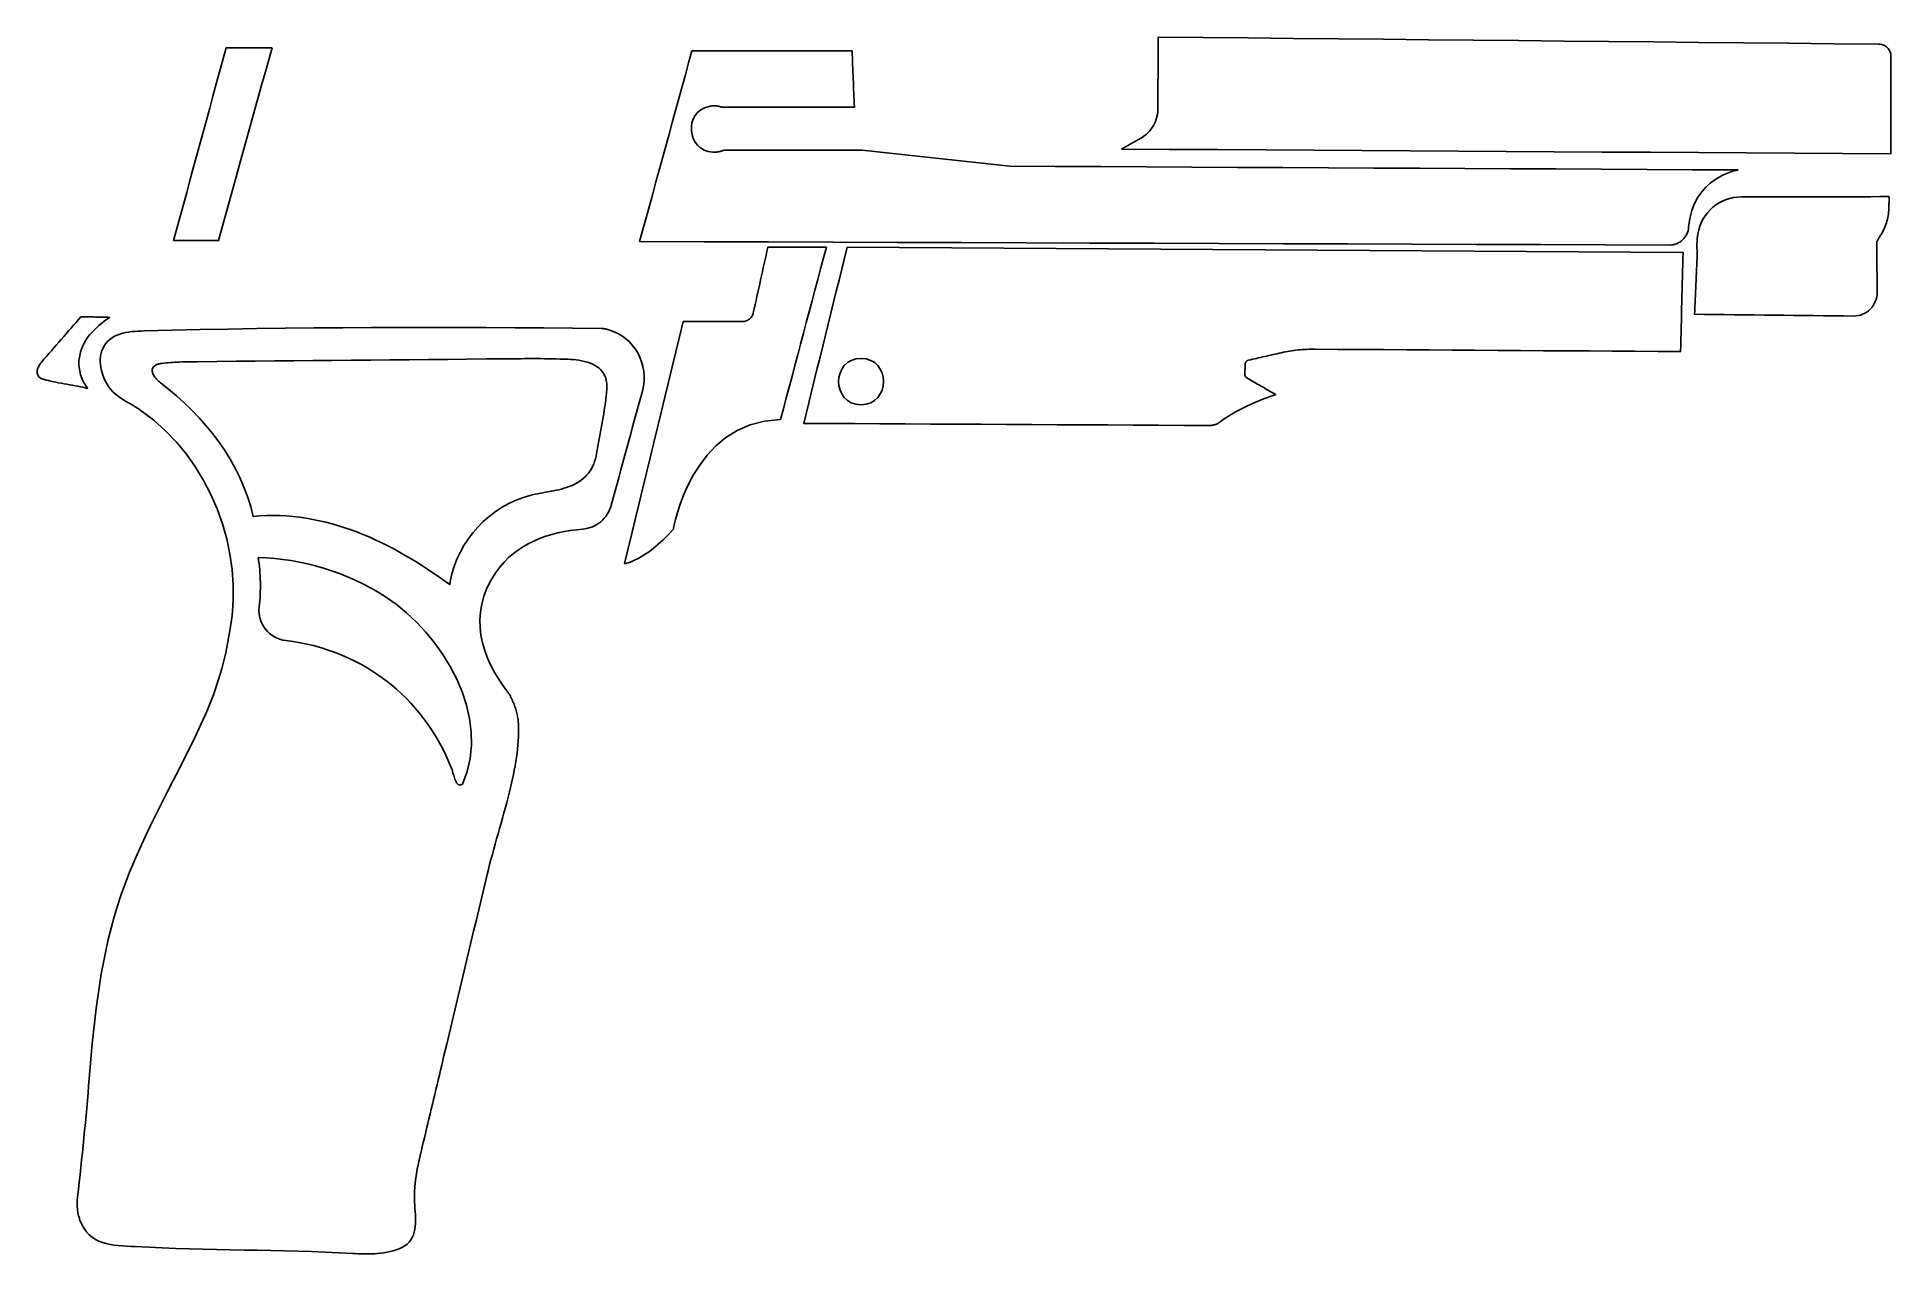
# Model space of a CAD drawing. Header units: metres. Extents: x 177 to 300, y -142 to -61.
import ezdxf

# ---------------------------------------------------------------- set-up
doc = ezdxf.new("R2010")
doc.units = ezdxf.units.M

msp = doc.modelspace()

# ---------------------------------------------------------------- linework, layer by layer
for points in [[(248.82602, -68.628006), (252.014736, -68.647818), (255.203452, -68.66763), (258.392168, -68.687442), (261.580884, -68.707254), (264.7696, -68.727066), (267.95857, -68.746878), (271.147286, -68.76669), (274.336002, -68.786502), (277.524718, -68.806314), (280.713434, -68.826126), (283.90215, -68.845938), (287.090866, -68.86575), (290.279582, -68.885562), (293.468298, -68.905374), (296.657014, -68.925186), (299.84573, -68.944998), (299.84573, -68.54063), (299.84573, -68.136262), (299.84573, -67.731894), (299.84573, -67.327526), (299.84573, -66.923158), (299.84573, -66.51879), (299.84573, -66.114422), (299.84573, -65.710054), (299.84573, -65.305686), (299.84573, -64.901318), (299.84573, -64.49695), (299.84573, -64.092582), (299.84573, -63.688214), (299.84573, -63.283846), (299.84573, -62.879478), (299.84573, -62.47511), (299.841666, -62.393576), (299.829728, -62.314328), (299.81017, -62.237874), (299.7835, -62.164468), (299.749972, -62.094618), (299.710348, -62.028578), (299.664628, -61.966856), (299.61332, -61.90996), (299.556932, -61.858144), (299.495718, -61.811916), (299.430186, -61.77153), (299.36059, -61.737494), (299.287438, -61.710062), (299.210984, -61.689742), (299.131736, -61.677042), (299.050202, -61.672216), (296.06367, -61.643006), (293.077138, -61.613796), (290.090606, -61.584586), (287.104074, -61.555376), (284.117542, -61.526166), (281.13101, -61.496956), (278.144478, -61.467746), (275.157946, -61.438536), (272.171414, -61.409326), (269.184882, -61.380116), (266.19835, -61.350906), (263.211818, -61.321696), (260.225286, -61.292486), (257.238754, -61.263276), (254.252222, -61.234066), (251.26569, -61.204856), (251.264674, -61.496702), (251.263658, -61.788548), (251.262642, -62.080394), (251.261626, -62.37224), (251.26061, -62.664086), (251.259594, -62.955932), (251.258578, -63.247778), (251.257562, -63.539624), (251.256546, -63.83147), (251.25553, -64.123316), (251.254514, -64.415162), (251.253498, -64.707008), (251.252482, -64.998854), (251.251466, -65.2907), (251.25045, -65.582546), (251.249434, -65.874392), (251.248926, -66.033396), (251.237496, -66.190622), (251.215398, -66.345562), (251.182886, -66.497708), (251.140214, -66.646552), (251.087636, -66.79184), (251.025406, -66.93281), (250.954032, -67.069208), (250.873514, -67.200526), (250.784106, -67.326002), (250.686316, -67.445382), (250.580144, -67.558158), (250.466098, -67.664076), (250.344432, -67.762374), (250.215146, -67.852544), (250.078748, -67.934332), (250.000516, -67.977512), (249.922284, -68.020692), (249.844052, -68.063872), (249.76582, -68.107052), (249.687588, -68.150232), (249.609356, -68.193412), (249.531124, -68.236592), (249.452892, -68.279772), (249.37466, -68.322952), (249.296428, -68.366132), (249.218196, -68.409312), (249.139964, -68.452492), (249.061732, -68.495672), (248.9835, -68.538852), (248.905268, -68.582032), (248.827036, -68.625212)], [(192.52438, -61.919104), (192.33388, -61.919104), (192.14338, -61.919104), (191.95288, -61.919104), (191.76238, -61.919104), (191.57188, -61.919104), (191.38138, -61.919104), (191.19088, -61.919104), (191.00038, -61.919104), (190.80988, -61.919104), (190.61938, -61.919104), (190.42888, -61.919104), (190.23838, -61.919104), (190.04788, -61.919104), (189.85738, -61.919104), (189.66688, -61.919104), (189.47638, -61.919104), (189.258702, -62.71768), (189.041024, -63.516256), (188.823346, -64.314832), (188.605668, -65.113408), (188.38799, -65.911984), (188.170312, -66.71056), (187.952634, -67.509136), (187.73521, -68.307712), (187.517532, -69.106288), (187.299854, -69.904864), (187.082176, -70.70344), (186.864498, -71.502016), (186.64682, -72.300592), (186.429142, -73.099168), (186.211464, -73.897744), (185.993786, -74.69632), (186.179968, -74.69632), (186.36615, -74.69632), (186.552332, -74.69632), (186.738514, -74.69632), (186.924696, -74.69632), (187.110878, -74.69632), (187.29706, -74.69632), (187.483242, -74.69632), (187.669424, -74.69632), (187.855606, -74.69632), (188.041788, -74.69632), (188.22797, -74.69632), (188.414152, -74.69632), (188.600334, -74.69632), (188.786516, -74.69632), (188.972698, -74.69632), (189.19444, -73.897744), (189.416182, -73.099168), (189.637924, -72.300592), (189.859666, -71.502016), (190.081408, -70.70344), (190.30315, -69.904864), (190.524892, -69.106288), (190.746634, -68.307712), (190.968376, -67.509136), (191.190118, -66.71056), (191.41186, -65.911984), (191.633602, -65.113408), (191.855344, -64.314832), (192.077086, -63.516256), (192.298828, -62.71768), (192.52057, -61.919104)], [(289.716972, -70.01256), (286.698944, -69.997066), (283.680916, -69.981572), (280.662888, -69.966078), (277.64486, -69.950584), (274.626832, -69.93509), (271.608804, -69.919596), (268.590776, -69.904102), (265.572748, -69.888608), (262.55472, -69.873114), (259.536692, -69.85762), (256.518664, -69.842126), (253.500636, -69.826632), (250.482608, -69.811138), (247.46458, -69.795644), (244.446552, -69.78015), (241.428524, -69.764656), (240.817146, -69.698108), (240.205768, -69.63156), (239.59439, -69.565012), (238.983012, -69.498464), (238.371634, -69.431916), (237.760256, -69.365368), (237.148878, -69.29882), (236.5375, -69.232272), (235.926122, -69.165724), (235.314744, -69.099176), (234.703366, -69.032628), (234.091988, -68.96608), (233.48061, -68.899532), (232.869232, -68.832984), (232.257854, -68.766436), (231.646476, -68.699888), (231.073706, -68.699888), (230.500936, -68.699888), (229.928166, -68.699888), (229.355396, -68.699888), (228.782626, -68.699888), (228.209856, -68.699888), (227.637086, -68.699888), (227.064316, -68.699888), (226.491546, -68.699888), (225.918776, -68.699888), (225.346006, -68.699888), (224.773236, -68.699888), (224.200466, -68.699888), (223.627696, -68.699888), (223.054926, -68.699888), (222.482156, -68.699888), (222.44304, -68.71716), (222.402908, -68.733416), (222.362014, -68.748656), (222.320104, -68.762626), (222.277432, -68.77558), (222.233744, -68.787264), (222.189294, -68.797932), (222.143828, -68.80733), (222.0976, -68.815458), (222.050356, -68.822316), (222.002096, -68.827904), (221.953074, -68.831968), (221.903036, -68.834762), (221.852236, -68.836286), (221.80042, -68.836286), (221.747588, -68.834762), (221.43847, -68.792852), (221.165674, -68.698364), (220.929708, -68.55841), (220.731334, -68.380102), (220.570806, -68.170298), (220.44914, -67.93611), (220.36659, -67.684396), (220.323918, -67.422268), (220.321886, -67.156838), (220.360748, -66.895218), (220.441266, -66.644266), (220.564202, -66.411348), (220.730064, -66.203068), (220.93936, -66.026792), (221.192598, -65.889378), (221.49054, -65.797938), (221.55277, -65.786254), (221.613476, -65.776856), (221.672658, -65.769998), (221.730316, -65.765426), (221.78645, -65.762886), (221.841314, -65.762378), (221.894654, -65.763902), (221.946724, -65.767204), (221.997778, -65.772284), (222.047562, -65.778888), (222.09633, -65.787016), (222.144082, -65.796414), (222.191072, -65.807082), (222.237046, -65.81902), (222.282258, -65.831974), (222.326708, -65.845944), (222.876618, -65.845944), (223.426528, -65.845944), (223.976438, -65.845944), (224.526348, -65.845944), (225.076258, -65.845944), (225.626168, -65.845944), (226.176078, -65.845944), (226.725988, -65.845944), (227.275898, -65.845944), (227.825808, -65.845944), (228.375718, -65.845944), (228.925628, -65.845944), (229.475538, -65.845944), (230.025448, -65.845944), (230.575358, -65.845944), (231.125268, -65.845944), (231.11587, -65.613026), (231.106472, -65.380108), (231.097074, -65.14719), (231.087676, -64.914272), (231.078278, -64.681354), (231.06888, -64.448436), (231.059482, -64.215518), (231.050084, -63.9826), (231.040686, -63.749682), (231.031288, -63.516764), (231.02189, -63.283846), (231.012492, -63.050928), (231.003094, -62.81801), (230.993696, -62.585092), (230.984298, -62.352174), (230.9749, -62.119256), (230.311198, -62.119256), (229.647496, -62.119256), (228.983794, -62.119256), (228.320092, -62.119256), (227.65639, -62.119256), (226.992688, -62.119256), (226.328986, -62.119256), (225.665284, -62.119256), (225.001582, -62.119256), (224.33788, -62.119256), (223.674178, -62.119256), (223.010476, -62.119256), (222.346774, -62.119256), (221.683072, -62.119256), (221.01937, -62.119256), (220.355668, -62.119256), (220.13926, -62.90945), (219.922852, -63.699644), (219.706444, -64.489838), (219.490036, -65.280032), (219.273628, -66.070226), (219.05722, -66.86042), (218.840812, -67.650614), (218.624404, -68.440808), (218.407996, -69.231002), (218.191588, -70.021196), (217.97518, -70.81139), (217.758772, -71.601584), (217.542364, -72.391778), (217.325956, -73.181972), (217.109548, -73.972166), (216.89314, -74.76236), (221.160594, -74.776838), (225.428048, -74.791316), (229.695502, -74.805794), (233.962956, -74.820272), (238.23041, -74.83475), (242.497864, -74.849228), (246.765318, -74.863706), (251.032772, -74.878184), (255.300226, -74.892662), (259.56768, -74.90714), (263.835134, -74.921618), (268.102588, -74.936096), (272.370042, -74.950574), (276.637496, -74.965052), (280.90495, -74.97953), (285.172404, -74.994008), (285.296102, -74.98842), (285.416498, -74.971148), (285.53283, -74.9427), (285.644844, -74.903838), (285.751778, -74.854816), (285.853124, -74.796396), (285.948374, -74.729086), (286.03702, -74.653394), (286.1183, -74.569828), (286.191706, -74.478896), (286.25673, -74.38136), (286.312864, -74.277474), (286.3596, -74.168), (286.396176, -74.053446), (286.422338, -73.93432), (286.43707, -73.811384), (286.513524, -73.226168), (286.646874, -72.702928), (286.828738, -72.238362), (287.05048, -71.828914), (287.303718, -71.471536), (287.579816, -71.162672), (287.870138, -70.89902), (288.166048, -70.677278), (288.459164, -70.494144), (288.741104, -70.346316), (289.002978, -70.230492), (289.236404, -70.143116), (289.432746, -70.080886), (289.583622, -70.0405), (289.680396, -70.01891), (289.714686, -70.012306)], [(299.72381, -71.784972), (299.112432, -71.785734), (298.501054, -71.786496), (297.889676, -71.787258), (297.278298, -71.78802), (296.66692, -71.788782), (296.055542, -71.789544), (295.444164, -71.790306), (294.832786, -71.791068), (294.221408, -71.79183), (293.61003, -71.792592), (292.998652, -71.793354), (292.387274, -71.794116), (291.775896, -71.794878), (291.164518, -71.79564), (290.55314, -71.796402), (289.941762, -71.797164), (289.675824, -71.809356), (289.415728, -71.844662), (289.16249, -71.90232), (288.91738, -71.98106), (288.681668, -72.08012), (288.456624, -72.198738), (288.243264, -72.335644), (288.042858, -72.490076), (287.856422, -72.661018), (287.68548, -72.847454), (287.531048, -73.048622), (287.394142, -73.263506), (287.276286, -73.49109), (287.178496, -73.730612), (287.102042, -73.981056), (287.04794, -74.241406), (287.036764, -74.31532), (287.026604, -74.390504), (287.01746, -74.466958), (287.009332, -74.544682), (287.002474, -74.62393), (286.996632, -74.704448), (286.99206, -74.786236), (286.988504, -74.869294), (286.986218, -74.953622), (286.985202, -75.03922), (286.98571, -75.126342), (286.987488, -75.214734), (286.990536, -75.304396), (286.995108, -75.395328), (287.00095, -75.487784), (287.008316, -75.58151), (286.996886, -75.8317), (286.985456, -76.08189), (286.974026, -76.33208), (286.962596, -76.58227), (286.951166, -76.83246), (286.939736, -77.08265), (286.928306, -77.33284), (286.916876, -77.58303), (286.905446, -77.83322), (286.894016, -78.08341), (286.882586, -78.3336), (286.871156, -78.58379), (286.859726, -78.83398), (286.848296, -79.08417), (286.836866, -79.33436), (286.825436, -79.58455), (287.48355, -79.591662), (288.141664, -79.598774), (288.799778, -79.605886), (289.457892, -79.612998), (290.116006, -79.62011), (290.77412, -79.627222), (291.432234, -79.634334), (292.090348, -79.641446), (292.748462, -79.648558), (293.406576, -79.65567), (294.06469, -79.662782), (294.722804, -79.669894), (295.380918, -79.677006), (296.039032, -79.684118), (296.697146, -79.69123), (297.35526, -79.698342), (297.51655, -79.691738), (297.673268, -79.669386), (297.824652, -79.631794), (297.969686, -79.579724), (298.107608, -79.514192), (298.23791, -79.43596), (298.359576, -79.34579), (298.471844, -79.244444), (298.573698, -79.132938), (298.664376, -79.01178), (298.74337, -78.881986), (298.809664, -78.744318), (298.862496, -78.599538), (298.90085, -78.448408), (298.924218, -78.291944), (298.931584, -78.130654), (298.930314, -77.919834), (298.929044, -77.709014), (298.927774, -77.498194), (298.926504, -77.287374), (298.925234, -77.076554), (298.923964, -76.865734), (298.922694, -76.654914), (298.921424, -76.444094), (298.920154, -76.233274), (298.918884, -76.022454), (298.917614, -75.811634), (298.916344, -75.600814), (298.915074, -75.389994), (298.913804, -75.179174), (298.912534, -74.968354), (298.911264, -74.757534), (298.929044, -74.72807), (298.946824, -74.698606), (298.964604, -74.669142), (298.982384, -74.639678), (299.000164, -74.610214), (299.017944, -74.58075), (299.035724, -74.551286), (299.053504, -74.521822), (299.071284, -74.492358), (299.089064, -74.462894), (299.106844, -74.43343), (299.124624, -74.403966), (299.142404, -74.374502), (299.160184, -74.345038), (299.177964, -74.315574), (299.195744, -74.28611), (299.25645, -74.181462), (299.3136, -74.075036), (299.36694, -73.966832), (299.416724, -73.857104), (299.462698, -73.745852), (299.504862, -73.63333), (299.54347, -73.519538), (299.578268, -73.404476), (299.609002, -73.288398), (299.635926, -73.171304), (299.65904, -73.053194), (299.678344, -72.934322), (299.693584, -72.814942), (299.705014, -72.6948), (299.71238, -72.57415), (299.715682, -72.452992), (299.71619, -72.411336), (299.716698, -72.36968), (299.717206, -72.328024), (299.717714, -72.286368), (299.718222, -72.244712), (299.71873, -72.203056), (299.719238, -72.1614), (299.719746, -72.119744), (299.720254, -72.078088), (299.720762, -72.036432), (299.72127, -71.994776), (299.721778, -71.95312), (299.722286, -71.911464), (299.722794, -71.869808), (299.723302, -71.828152), (299.72381, -71.786496)], [(229.268782, -75.131676), (229.026466, -75.131676), (228.78415, -75.131676), (228.541834, -75.131676), (228.299518, -75.131676), (228.057202, -75.131676), (227.814886, -75.131676), (227.57257, -75.131676), (227.330254, -75.131676), (227.087938, -75.131676), (226.845622, -75.131676), (226.603306, -75.131676), (226.36099, -75.131676), (226.118674, -75.131676), (225.876358, -75.131676), (225.634042, -75.131676), (225.391726, -75.131676), (225.331528, -75.40371), (225.27133, -75.675744), (225.211132, -75.947778), (225.150934, -76.219812), (225.090736, -76.491846), (225.030538, -76.76388), (224.97034, -77.035914), (224.910142, -77.307948), (224.849944, -77.579982), (224.789746, -77.852016), (224.729548, -78.12405), (224.66935, -78.396084), (224.609152, -78.668118), (224.548954, -78.940152), (224.488756, -79.212186), (224.428558, -79.48422), (224.411794, -79.546958), (224.38995, -79.607156), (224.36328, -79.66456), (224.332292, -79.718916), (224.296986, -79.770224), (224.257616, -79.81823), (224.21469, -79.86268), (224.168208, -79.90332), (224.118424, -79.939896), (224.065846, -79.972408), (224.010474, -80.000348), (223.952816, -80.023716), (223.892872, -80.042258), (223.83115, -80.05572), (223.76765, -80.064102), (223.70288, -80.066896), (223.458024, -80.066896), (223.213168, -80.066896), (222.968312, -80.066896), (222.723456, -80.066896), (222.4786, -80.066896), (222.233744, -80.066896), (221.988888, -80.066896), (221.744032, -80.066896), (221.499176, -80.066896), (221.25432, -80.066896), (221.009464, -80.066896), (220.764608, -80.066896), (220.519752, -80.066896), (220.274896, -80.066896), (220.03004, -80.066896), (219.785184, -80.066896), (219.541852, -81.069688), (219.29852, -82.072734), (219.055188, -83.07578), (218.811856, -84.078826), (218.568524, -85.081618), (218.325192, -86.084664), (218.08186, -87.08771), (217.838528, -88.090756), (217.595196, -89.093548), (217.351864, -90.096594), (217.108532, -91.09964), (216.8652, -92.102686), (216.621868, -93.105478), (216.378536, -94.108524), (216.135204, -95.11157), (215.891872, -96.114616), (215.907366, -96.11233), (215.953086, -96.103694), (216.027762, -96.085914), (216.130378, -96.05645), (216.259664, -96.012762), (216.414604, -95.95231), (216.594182, -95.8723), (216.797128, -95.769938), (217.022426, -95.642938), (217.26906, -95.488506), (217.53576, -95.303848), (217.821256, -95.086678), (218.124532, -94.834202), (218.444572, -94.54388), (218.78036, -94.212918), (219.130372, -93.838776), (219.144596, -93.758766), (219.191078, -93.532452), (219.275406, -93.180408), (219.40266, -92.723208), (219.578174, -92.18168), (219.807536, -91.576398), (220.09608, -90.927936), (220.448886, -90.256868), (220.871542, -89.584022), (221.369382, -88.929972), (221.947994, -88.315292), (222.612458, -87.76081), (223.368362, -87.286846), (224.220786, -86.914228), (225.175318, -86.663784), (226.237292, -86.555834), (226.426776, -85.84184), (226.61626, -85.127846), (226.805744, -84.413852), (226.995228, -83.699858), (227.184712, -82.985864), (227.374196, -82.27187), (227.56368, -81.557876), (227.753164, -80.843882), (227.942648, -80.129888), (228.132132, -79.415894), (228.321616, -78.7019), (228.5111, -77.987906), (228.700584, -77.273912), (228.890068, -76.559918), (229.079552, -75.845924), (229.269036, -75.13193)], [(230.648002, -75.13193), (230.46817, -75.86218), (230.288592, -76.59243), (230.109014, -77.32268), (229.929436, -78.05293), (229.749604, -78.78318), (229.570026, -79.51343), (229.390448, -80.24368), (229.21087, -80.97393), (229.031038, -81.70418), (228.85146, -82.43443), (228.671882, -83.16468), (228.492304, -83.89493), (228.312472, -84.62518), (228.132894, -85.35543), (227.953316, -86.08568), (227.773738, -86.81593), (229.454202, -86.82482), (231.134666, -86.83371), (232.81513, -86.8426), (234.495594, -86.85149), (236.176058, -86.86038), (237.856522, -86.86927), (239.536986, -86.87816), (241.21745, -86.88705), (242.897914, -86.89594), (244.578378, -86.90483), (246.258842, -86.91372), (247.939306, -86.92261), (249.61977, -86.9315), (251.300234, -86.94039), (252.980698, -86.94928), (254.661162, -86.95817), (254.710438, -86.957408), (254.75946, -86.954614), (254.808228, -86.949788), (254.856742, -86.943184), (254.904748, -86.934548), (254.952246, -86.92388), (254.999236, -86.91118), (255.045718, -86.896702), (255.091438, -86.880192), (255.136396, -86.861904), (255.180592, -86.841584), (255.224026, -86.819486), (255.266444, -86.795356), (255.307846, -86.769448), (255.348232, -86.741762), (255.387602, -86.712044), (255.64973, -86.51748), (255.930146, -86.33079), (256.224024, -86.152736), (256.526538, -85.983826), (256.832862, -85.824822), (257.137916, -85.676232), (257.437128, -85.538818), (257.725418, -85.413342), (257.99796, -85.300058), (258.249928, -85.199982), (258.476496, -85.113622), (258.672838, -85.041486), (258.833874, -84.984336), (258.955032, -84.94268), (259.031232, -84.91728), (259.057648, -84.908644), (258.938014, -84.839302), (258.81838, -84.76996), (258.698746, -84.700618), (258.579112, -84.631276), (258.459478, -84.561934), (258.339844, -84.492592), (258.22021, -84.42325), (258.100576, -84.353908), (257.980942, -84.284566), (257.861308, -84.215224), (257.741674, -84.145882), (257.62204, -84.07654), (257.502406, -84.007198), (257.382772, -83.937856), (257.263138, -83.868514), (257.143504, -83.799172), (257.12801, -83.78952), (257.113532, -83.778852), (257.099816, -83.767422), (257.086862, -83.75523), (257.074924, -83.742276), (257.064002, -83.72856), (257.054096, -83.714082), (257.044952, -83.699096), (257.037078, -83.683348), (257.03022, -83.667092), (257.024378, -83.650328), (257.019552, -83.63331), (257.015996, -83.615784), (257.013456, -83.598004), (257.012186, -83.57997), (257.012186, -83.561936), (257.01371, -83.519264), (257.015234, -83.476592), (257.016758, -83.43392), (257.018282, -83.391248), (257.019806, -83.348576), (257.02133, -83.305904), (257.022854, -83.263232), (257.024378, -83.22056), (257.025902, -83.177888), (257.027426, -83.135216), (257.02895, -83.092544), (257.030474, -83.049872), (257.031998, -83.0072), (257.033522, -82.964528), (257.035046, -82.921856), (257.03657, -82.879184), (257.038348, -82.857086), (257.041904, -82.835496), (257.047238, -82.814414), (257.054096, -82.79384), (257.062732, -82.774028), (257.072892, -82.755232), (257.084322, -82.737198), (257.097276, -82.72018), (257.1115, -82.704432), (257.126994, -82.6897), (257.143758, -82.676238), (257.161538, -82.6643), (257.180334, -82.653632), (257.200146, -82.644488), (257.22072, -82.636868), (257.24231, -82.631026), (257.378962, -82.600038), (257.515614, -82.56905), (257.652266, -82.538062), (257.788918, -82.507074), (257.92557, -82.476086), (258.062222, -82.445098), (258.198874, -82.41411), (258.335526, -82.383122), (258.472178, -82.352134), (258.60883, -82.321146), (258.745482, -82.290158), (258.882134, -82.25917), (259.018786, -82.228182), (259.155438, -82.197194), (259.29209, -82.166206), (259.428742, -82.135218), (259.566918, -82.104992), (259.705348, -82.076798), (259.844286, -82.050636), (259.983478, -82.026506), (260.122924, -82.004408), (260.262624, -81.984342), (260.402578, -81.966308), (260.542786, -81.95056), (260.683248, -81.936844), (260.823964, -81.92516), (260.964934, -81.915508), (261.105904, -81.907888), (261.247128, -81.9023), (261.388352, -81.898998), (261.529576, -81.897728), (261.671054, -81.89849), (263.185148, -81.908396), (264.699242, -81.918302), (266.213336, -81.928208), (267.72743, -81.938114), (269.241524, -81.94802), (270.755618, -81.957926), (272.269712, -81.967832), (273.783806, -81.977738), (275.2979, -81.987644), (276.811994, -81.99755), (278.326088, -82.007456), (279.840182, -82.017362), (281.354276, -82.027268), (282.86837, -82.037174), (284.382464, -82.04708), (285.896558, -82.056986), (285.90748, -81.64576), (285.918402, -81.234534), (285.929324, -80.823308), (285.940246, -80.412082), (285.951168, -80.000856), (285.96209, -79.58963), (285.973012, -79.178404), (285.983934, -78.767178), (285.994856, -78.355952), (286.005778, -77.944726), (286.0167, -77.5335), (286.027622, -77.122274), (286.038544, -76.711048), (286.049466, -76.299822), (286.060388, -75.888596), (286.07131, -75.47737), (282.607512, -75.456034), (279.143714, -75.434698), (275.679916, -75.413362), (272.216118, -75.392026), (268.75232, -75.37069), (265.288522, -75.349354), (261.824724, -75.328018), (258.360926, -75.306682), (254.897128, -75.285346), (251.43333, -75.26401), (247.969532, -75.242674), (244.505734, -75.221338), (241.041936, -75.200002), (237.578138, -75.178666), (234.11434, -75.15733), (230.650542, -75.135994)], [(179.735734, -82.544158), (179.770024, -82.315558), (179.821332, -82.096102), (179.888642, -81.885536), (179.971192, -81.683352), (180.067712, -81.489296), (180.177186, -81.30286), (180.298598, -81.12379), (180.430932, -80.951832), (180.573172, -80.786478), (180.724302, -80.627474), (180.88356, -80.474566), (181.049676, -80.327246), (181.221634, -80.185006), (181.398418, -80.047846), (181.579012, -79.915258), (181.7624, -79.786734), (181.643274, -79.78394), (181.524148, -79.781146), (181.405022, -79.778352), (181.285896, -79.775558), (181.16677, -79.772764), (181.047644, -79.76997), (180.928518, -79.767176), (180.809392, -79.764382), (180.690266, -79.761588), (180.57114, -79.758794), (180.452014, -79.756), (180.332888, -79.753206), (180.213762, -79.750412), (180.094636, -79.747618), (179.97551, -79.744824), (179.856384, -79.74203), (179.692554, -79.930244), (179.528724, -80.118458), (179.364894, -80.306672), (179.201064, -80.494886), (179.037234, -80.6831), (178.873404, -80.871314), (178.709574, -81.059528), (178.545744, -81.247742), (178.381914, -81.435956), (178.218084, -81.62417), (178.054254, -81.812384), (177.890424, -82.000598), (177.726594, -82.188812), (177.562764, -82.377026), (177.398934, -82.56524), (177.235104, -82.753454), (177.19802, -82.804508), (177.161444, -82.857594), (177.125884, -82.912458), (177.091848, -82.968592), (177.059844, -83.025996), (177.030634, -83.084162), (177.004726, -83.14309), (176.982628, -83.202526), (176.965102, -83.261962), (176.952656, -83.321398), (176.945544, -83.380326), (176.944782, -83.438746), (176.950624, -83.49615), (176.963832, -83.552538), (176.984914, -83.607402), (177.014378, -83.660742), (177.03673, -83.691984), (177.061368, -83.720686), (177.088038, -83.747102), (177.11674, -83.771486), (177.14722, -83.793838), (177.179224, -83.814158), (177.212752, -83.832954), (177.247296, -83.849972), (177.28311, -83.86572), (177.319686, -83.879944), (177.35677, -83.893152), (177.394362, -83.905344), (177.432208, -83.91652), (177.470308, -83.927188), (177.508408, -83.937094), (177.546254, -83.946492), (177.699162, -83.983068), (177.859436, -84.018628), (178.026314, -84.053426), (178.198526, -84.087462), (178.37531, -84.12099), (178.555142, -84.154264), (178.73726, -84.187284), (178.920394, -84.22005), (179.103528, -84.252816), (179.285646, -84.285836), (179.465478, -84.31911), (179.642262, -84.352638), (179.814474, -84.386674), (179.981352, -84.421472), (180.141626, -84.457032), (180.294534, -84.493608), (180.219858, -84.389722), (180.1495, -84.283042), (180.083714, -84.173568), (180.022754, -84.061554), (179.966874, -83.947), (179.916074, -83.829906), (179.870608, -83.710526), (179.83073, -83.58886), (179.796694, -83.464908), (179.7685, -83.338924), (179.746402, -83.210908), (179.730654, -83.08086), (179.72151, -82.949034), (179.71897, -82.81543), (179.723288, -82.680302), (179.734718, -82.54365)], [(215.012016, -92.237814), (215.140794, -91.76512), (215.269572, -91.292426), (215.39835, -90.819732), (215.527128, -90.347038), (215.655906, -89.874344), (215.784684, -89.40165), (215.913462, -88.928956), (216.04224, -88.456262), (216.171018, -87.983568), (216.299796, -87.510874), (216.428574, -87.03818), (216.557352, -86.565486), (216.68613, -86.092792), (216.814908, -85.620098), (216.943686, -85.147404), (217.072464, -84.67471), (217.144854, -84.344256), (217.183462, -84.013802), (217.189304, -83.68538), (217.16365, -83.361022), (217.107516, -83.043014), (217.021918, -82.733642), (216.907872, -82.435192), (216.766394, -82.149696), (216.598754, -81.879186), (216.405968, -81.626202), (216.189052, -81.392522), (215.949022, -81.180686), (215.687148, -80.992726), (215.404446, -80.830928), (215.101932, -80.697324), (214.780622, -80.5942), (214.74938, -80.586072), (214.718646, -80.578452), (214.68842, -80.57134), (214.658702, -80.564736), (214.629492, -80.558386), (214.601044, -80.552544), (214.573104, -80.54721), (214.545672, -80.542384), (214.519002, -80.538066), (214.49284, -80.534256), (214.46744, -80.530954), (214.442548, -80.52816), (214.418418, -80.525874), (214.39505, -80.52435), (214.372444, -80.523334), (214.3506, -80.522826), (212.44941, -80.504284), (210.544156, -80.488536), (208.635854, -80.475836), (206.72552, -80.466438), (204.81417, -80.460596), (202.903328, -80.458564), (200.993756, -80.460596), (199.086724, -80.466692), (197.183248, -80.477106), (195.284344, -80.492092), (193.391282, -80.511904), (191.505078, -80.536796), (189.627002, -80.566768), (187.75807, -80.602328), (185.899298, -80.643476), (184.051956, -80.690466), (183.850026, -80.695038), (183.645556, -80.702912), (183.439816, -80.715358), (183.23433, -80.733646), (183.030368, -80.759046), (182.8292, -80.793082), (182.63235, -80.837278), (182.441088, -80.89265), (182.256938, -80.960722), (182.08117, -81.043018), (181.915054, -81.140808), (181.760114, -81.255362), (181.61762, -81.38795), (181.488842, -81.540096), (181.375304, -81.713324), (181.278276, -81.90865), (181.24551, -81.9912), (181.217062, -82.07502), (181.192932, -82.159856), (181.172866, -82.245708), (181.156864, -82.332322), (181.144926, -82.419698), (181.136798, -82.507582), (181.132226, -82.59572), (181.13121, -82.684112), (181.13375, -82.772758), (181.139592, -82.861404), (181.148736, -82.949796), (181.161182, -83.037934), (181.176676, -83.125818), (181.194964, -83.213194), (181.216046, -83.299808), (181.311042, -83.617054), (181.420008, -83.898232), (181.541928, -84.146644), (181.675786, -84.365846), (181.820566, -84.559394), (181.975252, -84.73059), (182.138828, -84.88299), (182.310278, -85.019896), (182.488586, -85.144864), (182.672736, -85.26145), (182.861458, -85.372956), (183.05399, -85.482684), (183.249316, -85.59419), (183.446166, -85.71103), (183.643778, -85.836506), (183.841136, -85.97392), (184.676288, -86.60765), (185.455814, -87.303864), (186.17819, -88.056974), (186.842146, -88.861646), (187.446158, -89.712546), (187.988702, -90.604086), (188.468508, -91.530932), (188.884052, -92.48775), (189.234064, -93.468952), (189.51702, -94.469458), (189.731396, -95.483426), (189.875922, -96.505776), (189.949074, -97.53092), (189.949328, -98.553524), (189.875414, -99.568254), (189.725808, -100.569776), (189.667134, -100.935028), (189.601856, -101.299264), (189.530228, -101.66223), (189.452504, -102.023672), (189.368938, -102.383082), (189.279784, -102.740206), (189.185042, -103.09479), (189.084966, -103.44658), (188.979556, -103.795068), (188.86932, -104.139746), (188.754258, -104.480614), (188.63437, -104.817164), (188.510164, -105.149142), (188.38164, -105.476294), (188.249052, -105.798112), (188.112654, -106.114342), (187.787534, -106.832146), (187.446412, -107.554522), (187.091828, -108.281216), (186.726576, -109.012228), (186.353704, -109.747304), (185.975752, -110.48619), (185.59526, -111.228886), (185.215276, -111.975138), (184.83834, -112.724692), (184.467246, -113.477548), (184.104788, -114.233452), (183.75376, -114.992404), (183.416956, -115.75415), (183.096916, -116.518436), (182.796434, -117.285262), (182.518304, -118.054374), (182.273702, -118.7958), (182.050182, -119.540782), (181.84622, -120.28932), (181.660546, -121.04116), (181.492144, -121.796048), (181.33949, -122.553984), (181.201314, -123.314714), (181.0766, -124.077984), (180.963824, -124.843794), (180.861716, -125.61189), (180.76926, -126.382018), (180.684932, -127.154178), (180.607462, -127.928116), (180.535834, -128.703832), (180.468524, -129.481072), (180.404516, -130.259582), (180.364892, -130.742436), (180.323744, -131.228592), (180.281072, -131.717796), (180.236876, -132.209286), (180.19141, -132.702554), (180.144674, -133.197092), (180.096922, -133.692138), (180.048154, -134.187438), (179.99837, -134.68223), (179.94757, -135.176006), (179.896008, -135.668258), (179.843938, -136.158478), (179.791106, -136.645904), (179.737766, -137.130282), (179.683918, -137.61085), (179.629816, -138.0871), (179.619656, -138.185652), (179.611782, -138.284204), (179.606448, -138.38301), (179.6034, -138.481816), (179.602892, -138.580622), (179.604924, -138.679174), (179.60975, -138.777472), (179.61737, -138.875516), (179.627784, -138.973306), (179.640992, -139.070842), (179.657248, -139.16787), (179.676552, -139.26439), (179.698904, -139.360148), (179.724304, -139.455398), (179.753006, -139.549886), (179.78501, -139.643358), (179.909978, -139.940284), (180.056028, -140.199618), (180.221382, -140.424408), (180.404516, -140.617194), (180.60416, -140.780516), (180.818536, -140.917168), (181.04612, -141.02969), (181.285388, -141.120622), (181.53507, -141.192758), (181.793388, -141.248892), (182.058818, -141.29131), (182.329836, -141.32306), (182.605172, -141.346428), (182.883048, -141.364208), (183.16194, -141.379194), (183.440324, -141.393926), (184.344818, -141.440408), (185.247788, -141.479778), (186.149234, -141.513052), (187.04941, -141.540992), (187.94857, -141.564868), (188.847222, -141.585696), (189.745366, -141.604492), (190.643256, -141.622272), (191.541146, -141.640052), (192.43929, -141.658848), (193.337942, -141.679676), (194.237102, -141.703552), (195.137278, -141.731492), (196.038724, -141.764766), (196.941694, -141.804136), (197.846188, -141.850618), (198.048626, -141.861286), (198.254112, -141.87043), (198.462138, -141.877288), (198.672196, -141.881352), (198.883524, -141.881606), (199.095614, -141.877796), (199.307958, -141.868906), (199.519794, -141.854428), (199.730868, -141.8336), (199.940418, -141.805914), (200.147682, -141.770608), (200.352406, -141.72692), (200.553828, -141.674342), (200.75144, -141.612112), (200.944734, -141.539468), (201.132948, -141.455902), (201.320654, -141.350238), (201.481436, -141.22908), (201.617326, -141.093698), (201.730102, -140.945616), (201.821796, -140.786104), (201.894186, -140.616686), (201.949304, -140.438632), (201.988928, -140.25372), (202.01509, -140.062966), (202.029568, -139.868148), (202.034394, -139.670282), (202.031346, -139.471146), (202.022456, -139.27201), (202.009502, -139.074398), (201.994516, -138.87958), (201.97953, -138.68908), (201.962004, -138.376914), (201.957432, -138.068304), (201.964544, -137.762742), (201.982578, -137.45972), (202.010518, -137.158984), (202.047348, -136.860026), (202.092306, -136.562592), (202.144122, -136.266174), (202.202034, -135.970518), (202.265026, -135.675116), (202.332082, -135.379714), (202.402186, -135.083804), (202.474322, -134.787132), (202.547728, -134.489444), (202.621388, -134.189978), (202.694032, -133.888734), (202.77074, -133.566408), (202.847448, -133.244082), (202.924156, -132.921756), (203.000864, -132.59943), (203.077572, -132.277104), (203.15428, -131.954778), (203.230988, -131.632452), (203.307696, -131.310126), (203.384404, -130.9878), (203.461112, -130.665474), (203.53782, -130.343148), (203.614528, -130.020822), (203.691236, -129.698496), (203.767944, -129.37617), (203.844652, -129.053844), (203.92136, -128.731518), (204.100176, -127.981202), (204.278992, -127.230886), (204.457808, -126.48057), (204.636624, -125.730254), (204.81544, -124.979938), (204.994256, -124.229622), (205.173072, -123.479306), (205.351888, -122.72899), (205.530704, -121.978674), (205.70952, -121.228358), (205.888336, -120.478042), (206.067152, -119.727726), (206.245968, -118.97741), (206.424784, -118.227094), (206.6036, -117.476778), (206.782416, -116.726462), (206.862934, -116.396516), (206.947262, -116.063522), (207.035146, -115.727988), (207.126078, -115.390168), (207.21955, -115.050316), (207.3148, -114.708686), (207.411574, -114.365532), (207.50911, -114.021108), (207.607154, -113.675668), (207.705198, -113.329466), (207.80248, -112.982756), (207.898746, -112.635792), (207.993234, -112.288828), (208.08569, -111.942372), (208.175352, -111.596424), (208.261966, -111.251238), (208.33207, -110.960916), (208.39938, -110.67161), (208.463388, -110.38332), (208.52384, -110.0963), (208.580482, -109.810804), (208.632806, -109.526832), (208.680812, -109.244638), (208.723992, -108.964222), (208.762092, -108.685838), (208.794604, -108.40974), (208.821528, -108.135928), (208.842356, -107.864656), (208.856834, -107.595924), (208.864708, -107.329986), (208.865724, -107.067096), (208.859374, -106.807508), (208.855056, -106.71937), (208.84896, -106.631486), (208.840832, -106.543856), (208.830926, -106.456226), (208.818988, -106.36885), (208.805272, -106.281982), (208.789778, -106.195368), (208.772252, -106.109008), (208.752948, -106.023156), (208.731612, -105.937812), (208.708498, -105.852976), (208.683352, -105.768648), (208.656428, -105.684828), (208.627472, -105.60177), (208.596484, -105.51922), (208.563718, -105.437432), (208.546192, -105.395522), (208.528412, -105.353612), (208.510378, -105.311956), (208.492344, -105.2703), (208.474056, -105.228898), (208.455514, -105.187496), (208.436972, -105.146348), (208.418176, -105.1052), (208.399126, -105.064306), (208.380076, -105.023412), (208.360772, -104.982518), (208.341468, -104.941878), (208.322164, -104.901238), (208.302606, -104.860598), (208.283048, -104.820212), (208.26349, -104.779826), (208.261204, -104.777032), (208.258918, -104.774238), (208.256632, -104.771444), (208.254092, -104.76865), (208.251552, -104.765856), (208.249012, -104.763062), (208.246472, -104.760268), (208.243932, -104.757474), (208.241392, -104.75468), (208.238852, -104.751886), (208.236566, -104.749092), (208.23428, -104.746298), (208.231994, -104.743504), (208.229708, -104.74071), (208.227422, -104.737662), (208.225136, -104.734614), (207.887824, -104.281224), (207.57515, -103.817674), (207.289908, -103.344726), (207.034892, -102.863142), (206.812896, -102.373684), (206.626968, -101.877368), (206.479648, -101.374702), (206.37373, -100.866702), (206.312262, -100.35413), (206.297784, -99.837748), (206.333344, -99.318318), (206.421482, -98.796602), (206.565246, -98.273616), (206.767176, -97.749868), (207.03032, -97.226374), (207.357218, -96.703896), (207.622394, -96.347788), (207.905604, -96.020128), (208.205832, -95.7199), (208.521554, -95.446088), (208.852008, -95.197676), (209.195924, -94.973394), (209.552032, -94.772226), (209.919316, -94.593156), (210.296506, -94.435168), (210.682332, -94.297246), (211.075778, -94.17812), (211.475574, -94.076774), (211.880704, -93.992192), (212.289898, -93.923358), (212.70214, -93.869002), (213.11616, -93.828362), (213.2838, -93.807788), (213.44763, -93.774514), (213.606888, -93.729048), (213.761066, -93.671644), (213.909656, -93.603064), (214.051896, -93.523562), (214.187532, -93.433646), (214.315802, -93.333824), (214.436452, -93.224604), (214.54872, -93.106494), (214.652098, -92.980002), (214.746078, -92.845636), (214.829898, -92.703904), (214.903304, -92.55506), (214.965534, -92.399866), (215.01608, -92.238576)], [(204.337666, -97.297748), (204.446632, -96.797622), (204.592936, -96.30791), (204.775054, -95.83039), (204.991208, -95.367094), (205.23962, -94.9198), (205.518512, -94.490286), (205.82636, -94.080584), (206.161386, -93.692726), (206.521812, -93.328236), (206.906114, -92.9894), (207.312514, -92.677996), (207.739234, -92.395802), (208.184496, -92.14485), (208.646776, -91.926918), (209.124296, -91.744038), (209.615278, -91.597988), (209.787744, -91.556078), (209.960972, -91.517724), (210.134962, -91.482164), (210.309714, -91.448636), (210.48472, -91.416378), (210.65998, -91.384882), (210.834986, -91.353386), (211.009738, -91.320874), (211.183982, -91.286838), (211.357464, -91.25077), (211.530184, -91.211654), (211.701634, -91.168982), (211.871814, -91.121992), (212.04047, -91.069922), (212.207348, -91.01201), (212.372194, -90.947494), (212.548724, -90.868246), (212.715094, -90.781632), (212.871558, -90.687398), (213.018116, -90.585798), (213.154768, -90.476832), (213.281768, -90.360754), (213.399116, -90.23731), (213.506812, -90.106754), (213.60511, -89.969086), (213.69401, -89.824306), (213.773766, -89.672414), (213.844378, -89.513664), (213.905846, -89.348056), (213.958424, -89.17559), (214.002112, -88.996266), (214.03691, -88.810084), (214.076534, -88.570308), (214.117936, -88.330786), (214.160862, -88.091264), (214.204804, -87.851996), (214.249254, -87.612728), (214.294212, -87.37346), (214.338916, -87.134192), (214.383366, -86.894924), (214.427054, -86.655402), (214.469472, -86.415626), (214.510366, -86.17585), (214.549482, -85.93582), (214.586312, -85.695282), (214.620602, -85.45449), (214.652098, -85.213444), (214.680292, -84.97189), (214.689182, -84.88934), (214.69731, -84.806282), (214.704676, -84.72297), (214.710772, -84.639404), (214.715598, -84.555838), (214.718646, -84.472272), (214.719662, -84.38896), (214.718138, -84.305902), (214.714074, -84.223352), (214.706962, -84.14131), (214.696802, -84.059776), (214.683086, -83.979004), (214.66556, -83.899248), (214.643716, -83.820508), (214.617554, -83.742784), (214.586566, -83.66633), (214.506556, -83.511898), (214.410544, -83.372452), (214.2998, -83.24723), (214.175848, -83.13547), (214.039704, -83.03641), (213.892892, -82.949288), (213.736936, -82.873342), (213.572852, -82.80781), (213.402164, -82.75193), (213.226396, -82.70494), (213.046564, -82.666078), (212.864192, -82.634582), (212.68055, -82.609944), (212.497162, -82.591148), (212.315298, -82.577432), (212.136228, -82.568034), (211.877402, -82.557874), (211.618576, -82.549238), (211.35975, -82.542126), (211.100924, -82.536284), (210.842098, -82.531712), (210.583272, -82.52841), (210.324446, -82.526124), (210.06562, -82.524854), (209.806794, -82.524346), (209.547968, -82.5246), (209.288888, -82.525362), (209.030062, -82.526632), (208.770982, -82.52841), (208.512156, -82.530442), (208.25333, -82.532728), (207.994504, -82.535014), (206.718662, -82.546952), (205.44282, -82.55889), (204.166978, -82.570828), (202.891136, -82.582766), (201.615294, -82.594704), (200.339452, -82.606642), (199.06361, -82.61858), (197.787768, -82.630518), (196.511926, -82.642456), (195.236084, -82.654394), (193.960242, -82.666332), (192.6844, -82.67827), (191.408558, -82.690208), (190.132716, -82.702146), (188.856874, -82.714084), (187.581032, -82.726022), (187.43168, -82.727546), (187.282328, -82.72907), (187.132976, -82.730848), (186.983624, -82.733134), (186.834272, -82.735928), (186.68492, -82.739484), (186.535568, -82.743802), (186.386216, -82.749136), (186.236864, -82.75574), (186.087766, -82.763614), (185.938668, -82.773012), (185.789824, -82.783934), (185.64098, -82.79638), (185.49239, -82.810858), (185.344054, -82.827368), (185.195972, -82.84591), (185.159396, -82.85099), (185.122566, -82.856578), (185.085736, -82.862674), (185.048906, -82.869786), (185.01233, -82.87766), (184.976008, -82.886804), (184.940194, -82.896964), (184.905142, -82.908648), (184.871106, -82.921856), (184.837832, -82.936588), (184.805828, -82.953098), (184.775094, -82.971386), (184.745884, -82.991706), (184.718198, -83.014312), (184.692544, -83.039204), (184.668668, -83.066636), (184.62625, -83.130898), (184.598056, -83.197446), (184.582816, -83.265772), (184.579768, -83.335622), (184.587896, -83.406488), (184.606184, -83.477862), (184.633616, -83.549236), (184.669176, -83.620102), (184.711848, -83.690206), (184.760616, -83.75904), (184.814464, -83.826096), (184.872376, -83.890866), (184.933336, -83.952842), (184.996328, -84.011516), (185.060336, -84.066634), (185.124344, -84.117688), (185.665364, -84.546186), (186.193176, -84.99348), (186.706256, -85.459316), (187.20308, -85.943186), (187.68187, -86.444582), (188.140848, -86.962996), (188.57849, -87.498174), (188.993018, -88.049608), (189.382654, -88.61679), (189.745874, -89.199466), (190.081154, -89.797128), (190.386462, -90.409268), (190.660528, -91.035632), (190.90132, -91.675458), (191.107314, -92.328746), (191.276986, -92.994734), (191.715898, -92.956888), (192.155318, -92.934536), (192.594992, -92.927424), (193.034666, -92.935044), (193.474086, -92.957142), (193.912744, -92.99321), (194.350386, -93.042994), (194.786504, -93.105986), (195.221098, -93.181678), (195.65366, -93.269816), (196.083936, -93.369892), (196.511418, -93.481398), (196.935852, -93.60408), (197.356984, -93.73743), (197.77456, -93.881194), (198.188072, -94.034864), (198.59752, -94.197932), (199.002904, -94.36989), (199.404478, -94.550484), (199.802242, -94.739206), (200.196196, -94.935802), (200.586594, -95.139764), (200.973436, -95.350838), (201.356722, -95.568516), (201.736706, -95.792544), (202.113134, -96.022414), (202.48626, -96.257872), (202.856338, -96.498664), (203.223114, -96.744282), (203.586842, -96.994218), (203.947522, -97.248218), (204.305408, -97.506028), (204.307186, -97.493074), (204.309218, -97.48012), (204.31125, -97.467166), (204.313282, -97.454212), (204.315314, -97.441258), (204.317346, -97.428304), (204.319378, -97.41535), (204.32141, -97.402396), (204.323442, -97.389442), (204.325474, -97.376488), (204.327506, -97.363534), (204.329792, -97.35058), (204.332078, -97.337626), (204.334364, -97.324672), (204.33665, -97.311718), (204.338936, -97.298764)], [(231.568244, -85.58022), (231.22001, -85.545676), (230.918258, -85.44814), (230.662988, -85.296502), (230.4542, -85.099906), (230.291894, -84.867242), (230.17607, -84.607654), (230.106728, -84.330032), (230.083614, -84.043266), (230.106982, -83.7565), (230.176832, -83.478878), (230.29291, -83.21929), (230.45547, -82.986626), (230.664258, -82.79003), (230.919274, -82.638392), (231.220772, -82.540856), (231.568498, -82.506312), (231.916732, -82.540856), (232.218484, -82.638392), (232.473754, -82.79003), (232.682542, -82.986626), (232.844848, -83.21929), (232.960672, -83.478878), (233.030014, -83.7565), (233.053128, -84.043266), (233.02976, -84.330032), (232.95991, -84.607654), (232.843832, -84.867242), (232.681272, -85.099906), (232.472484, -85.296502), (232.217468, -85.44814), (231.91597, -85.545676), (231.568244, -85.58022)], [(191.60236, -95.69958), (192.151508, -95.728282), (192.699386, -95.774002), (193.24574, -95.836994), (193.790062, -95.917512), (194.332098, -96.015556), (194.871594, -96.13138), (195.408042, -96.265238), (195.941188, -96.417384), (196.470778, -96.588072), (196.996304, -96.777556), (197.517512, -96.985836), (198.033894, -97.21342), (198.54545, -97.460308), (199.051672, -97.726754), (199.552052, -98.013012), (200.046336, -98.319336), (200.748646, -98.810826), (201.432668, -99.36861), (202.091544, -99.986592), (202.718162, -100.65893), (203.305664, -101.379274), (203.846684, -102.141782), (204.334364, -102.940104), (204.761592, -103.768398), (205.121256, -104.620568), (205.406244, -105.490518), (205.609444, -106.372152), (205.723744, -107.259374), (205.742286, -108.146342), (205.657958, -109.026706), (205.463648, -109.894624), (205.152244, -110.743746), (205.06817, -110.777782), (204.992478, -110.788704), (204.924406, -110.778798), (204.8637, -110.75035), (204.809344, -110.7059), (204.761084, -110.647734), (204.718158, -110.578392), (204.680058, -110.499906), (204.646022, -110.41507), (204.615542, -110.325916), (204.58811, -110.235238), (204.562964, -110.145068), (204.539596, -110.057946), (204.517498, -109.976158), (204.495908, -109.902244), (204.474572, -109.83849), (204.313536, -109.42828), (204.139292, -109.023404), (203.95184, -108.62437), (203.751688, -108.231686), (203.538836, -107.845606), (203.313792, -107.466638), (203.076556, -107.095036), (202.827382, -106.731308), (202.566524, -106.375962), (202.294236, -106.029252), (202.010772, -105.691686), (201.716386, -105.363772), (201.411078, -105.045764), (201.095356, -104.73817), (200.769474, -104.441498), (200.433432, -104.156002), (200.055988, -103.85806), (199.667876, -103.574342), (199.269604, -103.305102), (198.861934, -103.050594), (198.445374, -102.811072), (198.020432, -102.586536), (197.587616, -102.377494), (197.147688, -102.183692), (196.701156, -102.005638), (196.248528, -101.843586), (195.790566, -101.697536), (195.327524, -101.567742), (194.860418, -101.454204), (194.389502, -101.35743), (193.915538, -101.27742), (193.439034, -101.214428), (193.237104, -101.1809), (193.043048, -101.127814), (192.857628, -101.05644), (192.68186, -100.967794), (192.51676, -100.863146), (192.36309, -100.743766), (192.221866, -100.61067), (192.094104, -100.465128), (191.980566, -100.308156), (191.882522, -100.141024), (191.800734, -99.964748), (191.735964, -99.780598), (191.689482, -99.58959), (191.66205, -99.393248), (191.65443, -99.192334), (191.667892, -98.988118), (191.690244, -98.78314), (191.70904, -98.577908), (191.72428, -98.372422), (191.735964, -98.166682), (191.744092, -97.960688), (191.748664, -97.75444), (191.74968, -97.548192), (191.747394, -97.341944), (191.741552, -97.135696), (191.732154, -96.929702), (191.7192, -96.723708), (191.702944, -96.517968), (191.683132, -96.312736), (191.659764, -96.107758), (191.633094, -95.903288), (191.602868, -95.699326)]]:
    msp.add_lwpolyline(points)

doc.saveas('drawing.dxf')
